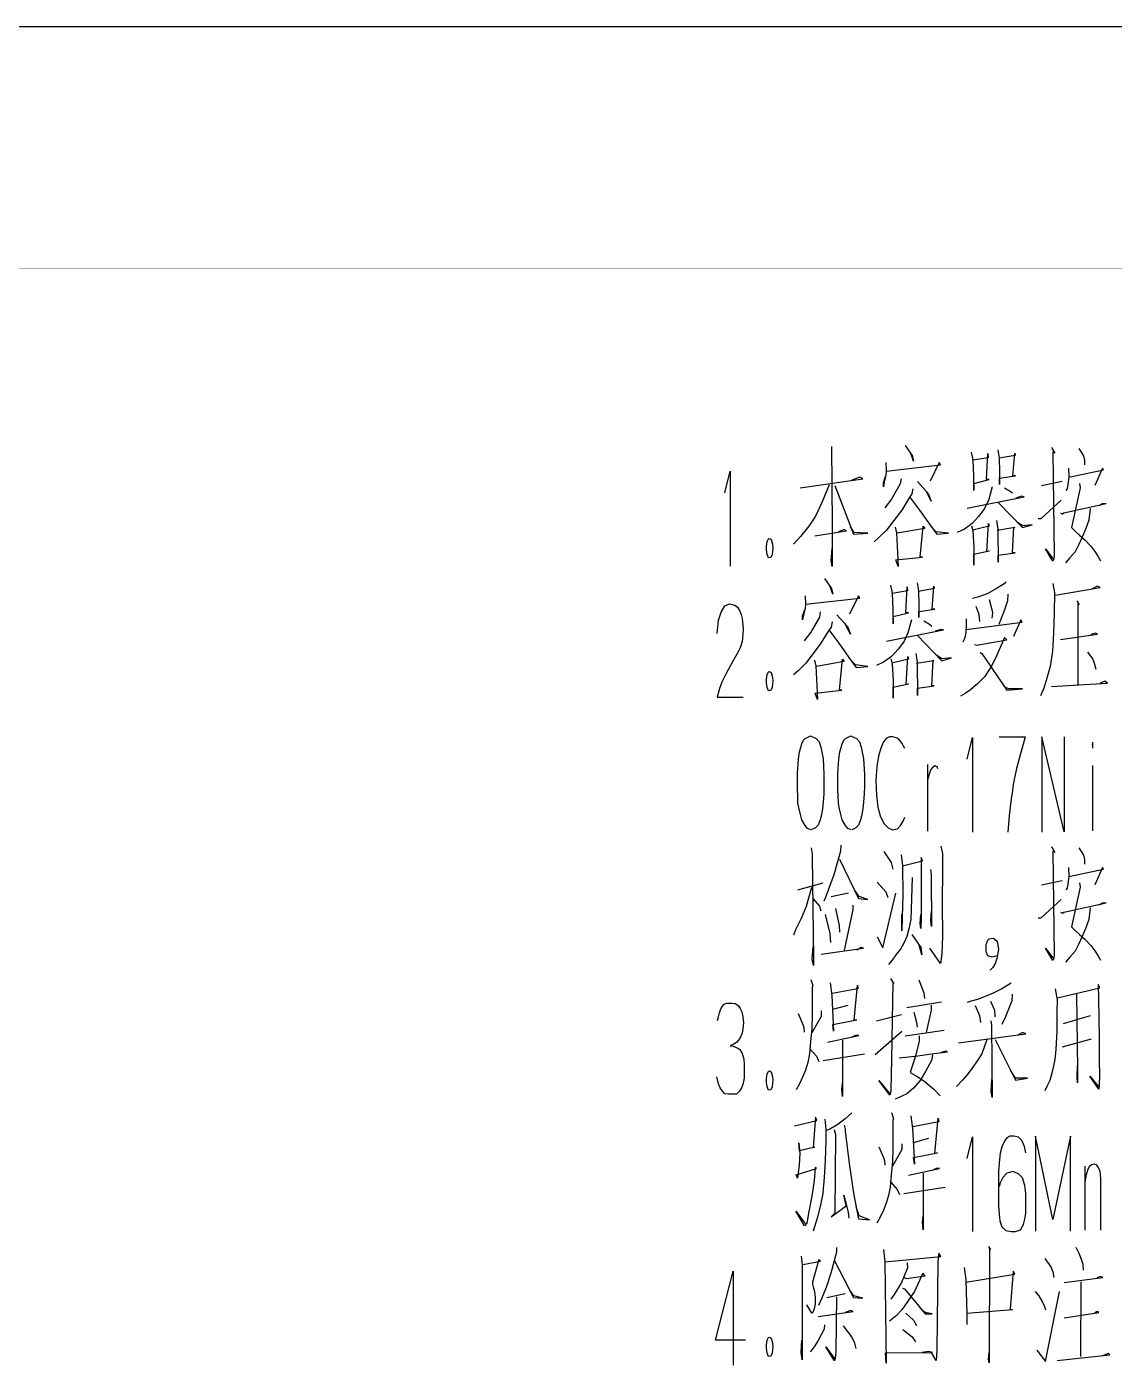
# Model space of a CAD drawing. Extents: x 0 to 2376, y 0 to 3364.
# Drawn here: x 1503.2 to 1682.8, y 3142.8 to 3364 of the extents above; entities that cross this region are included whole.
import ezdxf

# ---------------------------------------------------------------- set-up
doc = ezdxf.new("R2010")
doc.units = 0
doc.header["$MEASUREMENT"] = 0
doc.layers.add('6', color=7, linetype='Continuous')
doc.layers.add('8', color=7, linetype='Continuous')

# ---------------------------------------------------------------- blocks, each defined once
blk = doc.blocks.new('BLKENT83')
at = {"layer": '8', "color": 15, "linetype": 'Continuous'}
blk.add_line((2376, 3364), (0, 3364), dxfattribs=at)
at = {"layer": '8', "color": 7, "linetype": 'Continuous', "const_width": 0.03}
blk.add_lwpolyline([(2336, 3324), (100, 3324)], dxfattribs=at)
blk = doc.blocks.new('BLKENT139')
at = {"layer": '8', "color": 2, "linetype": 'Continuous'}
for p, q in [((1636.13, 3294.64), (1636.24, 3281.7)), ((1648.31, 3294.79), (1649.46, 3293.15)), ((1663.63, 3294.09), (1663.84, 3292.75)), ((1672.47, 3294.48), (1673.05, 3293.54)), ((1677.02, 3294.32), (1677.75, 3293.07)), ((1645.12, 3291.97), (1645.18, 3290.64)), ((1649.67, 3292.21), (1649.2, 3293.62)), ((1649.46, 3293.15), (1649.67, 3292.21)), ((1653.91, 3291.97), (1652.44, 3288.91)), ((1654.17, 3291.58), (1653.91, 3291.97)), ((1659.24, 3293.7), (1659.45, 3292.68)), ((1659.45, 3292.68), (1659.56, 3291.42)), ((1662.01, 3292.75), (1659.5, 3292.36)), ((1661.75, 3289.15), (1661.96, 3293.46)), ((1661.96, 3293.46), (1662.01, 3292.75)), ((1666.46, 3293.15), (1663.84, 3292.68)), ((1663.84, 3292.75), (1663.9, 3290.4)), ((1666.09, 3289.77), (1666.41, 3293.54)), ((1666.41, 3293.54), (1666.46, 3293.15)), ((1673.05, 3293.54), (1672.73, 3293.77)), ((1672.73, 3293.77), (1672.94, 3276.68)), ((1677.75, 3293.07), (1677.96, 3292.36)), ((1677.96, 3292.36), (1677.96, 3291.58)), ((1618.54, 3286.95), (1619.43, 3290.55)), ((1619.43, 3290.55), (1619.43, 3274.87)), ((1640.84, 3289.54), (1639.53, 3289.07)), ((1641.31, 3289.3), (1640.84, 3289.54)), ((1644.71, 3288.6), (1645.07, 3289.7)), ((1645.12, 3289.85), (1644.86, 3288.75)), ((1645.18, 3290.64), (1645.12, 3289.85)), ((1645.18, 3290.56), (1654.17, 3291.58)), ((1659.56, 3291.42), (1659.66, 3287.34)), ((1663.9, 3290.4), (1663.9, 3288.36)), ((1663.9, 3289.38), (1666.56, 3289.77)), ((1666.56, 3289.77), (1666.09, 3289.77)), ((1675.35, 3289.54), (1675.19, 3288.36)), ((1675.29, 3291.03), (1675.35, 3289.54)), ((1675.35, 3289.54), (1681.1, 3290.79)), ((1680.89, 3291.03), (1679.63, 3288.21)), ((1681.1, 3290.79), (1680.89, 3291.03)), ((1630.95, 3287.81), (1641.31, 3289.3)), ((1635.76, 3288.28), (1634.61, 3285.46)), ((1636.71, 3288.21), (1639.79, 3280.13)), ((1644.86, 3288.75), (1644.71, 3287.97)), ((1644.71, 3287.97), (1644.71, 3288.6)), ((1647.48, 3288.44), (1646.07, 3285.93)), ((1647.63, 3289.3), (1647.48, 3288.44)), ((1649.57, 3287.66), (1649.41, 3286.79)), ((1650.35, 3288.83), (1652.13, 3286.87)), ((1652.6, 3285.62), (1651.76, 3287.26)), ((1659.66, 3288.52), (1662.17, 3289.15)), ((1659.66, 3287.34), (1659.66, 3288.52)), ((1662.17, 3289.15), (1661.75, 3289.15)), ((1662.69, 3287.97), (1662.12, 3285.85)), ((1663.9, 3288.36), (1663.9, 3289.38)), ((1664.73, 3287.81), (1665.67, 3287.26)), ((1665.67, 3287.26), (1666.04, 3286.95)), ((1670.85, 3288.21), (1674.25, 3288.91)), ((1675.09, 3287.66), (1674.88, 3287.34)), ((1675.19, 3288.36), (1675.09, 3287.66)), ((1677.23, 3287.81), (1675.77, 3281.22)), ((1677.12, 3288.52), (1677.23, 3287.81)), ((1634.61, 3285.46), (1633.52, 3283.11)), ((1646.07, 3285.93), (1644.97, 3284.52)), ((1648.99, 3286.17), (1647.74, 3284.13)), ((1649.41, 3286.79), (1648.99, 3286.17)), ((1649.05, 3286.32), (1650.67, 3284.13)), ((1652.13, 3286.87), (1652.6, 3285.62)), ((1658.56, 3284.44), (1667.97, 3286.32)), ((1662.12, 3285.85), (1661.44, 3284.36)), ((1663.69, 3285.38), (1667.71, 3281.22)), ((1667.56, 3286.4), (1666.61, 3286.09)), ((1667.97, 3286.32), (1667.56, 3286.4)), ((1670.8, 3282.72), (1674.09, 3285.77)), ((1674.51, 3283.66), (1681.52, 3285.22)), ((1680.94, 3285.15), (1680.37, 3284.83)), ((1681.52, 3285.22), (1680.94, 3285.15)), ((1633.52, 3283.11), (1632.42, 3281.46)), ((1647.74, 3284.13), (1646.43, 3282.4)), ((1650.67, 3284.13), (1652.34, 3281.77)), ((1660.5, 3283.11), (1659.4, 3281.93)), ((1661.44, 3284.36), (1660.5, 3283.11)), ((1673.99, 3283.66), (1674.3, 3283.5)), ((1674.3, 3283.5), (1674.51, 3283.66)), ((1678.9, 3284.36), (1678.64, 3282.48)), ((1632.42, 3281.46), (1631.01, 3279.73)), ((1633.41, 3279.89), (1638.64, 3280.68)), ((1636.24, 3281.7), (1636.24, 3274.79)), ((1638.22, 3280.91), (1637.28, 3280.52)), ((1638.64, 3280.68), (1638.22, 3280.91)), ((1639.9, 3280.44), (1639.27, 3281.38)), ((1645.23, 3280.83), (1643.97, 3279.58)), ((1646.43, 3282.4), (1645.23, 3280.83)), ((1646.64, 3281.3), (1646.9, 3280.36)), ((1651.56, 3281.07), (1647.01, 3280.28)), ((1650.82, 3276.36), (1651.29, 3281.46)), ((1651.29, 3281.46), (1651.56, 3281.07)), ((1652.34, 3281.77), (1653.54, 3280.13)), ((1653.44, 3280.52), (1652.6, 3281.38)), ((1658.09, 3280.99), (1656.89, 3280.44)), ((1659.4, 3281.93), (1658.09, 3280.99)), ((1659.29, 3281.54), (1659.5, 3280.68)), ((1662.17, 3281.46), (1659.45, 3280.83)), ((1659.5, 3280.68), (1659.66, 3277.93)), ((1661.8, 3277.22), (1662.07, 3281.93)), ((1662.07, 3281.93), (1662.17, 3281.46)), ((1663.43, 3282.4), (1663.63, 3280.99)), ((1666.41, 3281.22), (1663.53, 3280.75)), ((1663.63, 3280.99), (1663.69, 3275.5)), ((1666.04, 3277.07), (1666.25, 3281.3)), ((1666.25, 3281.3), (1666.41, 3281.22)), ((1667.71, 3281.54), (1666.67, 3282.24)), ((1667.71, 3281.22), (1669.28, 3281.7)), ((1669.28, 3281.7), (1667.71, 3281.54)), ((1670.27, 3282.72), (1670.8, 3282.72)), ((1675.77, 3281.22), (1676.44, 3280.6)), ((1676.44, 3280.6), (1677.12, 3279.97)), ((1678.17, 3281.07), (1677.54, 3279.66)), ((1678.64, 3282.48), (1678.17, 3281.07)), ((1625.39, 3278.15), (1625.44, 3278.55)), ((1625.44, 3278.55), (1625.52, 3278.95)), ((1625.52, 3278.95), (1625.73, 3279.35)), ((1625.73, 3279.35), (1625.86, 3279.43)), ((1625.91, 3279.43), (1626.2, 3279.27)), ((1626.2, 3279.27), (1626.38, 3278.47)), ((1626.38, 3278.47), (1626.43, 3277.91)), ((1631.01, 3279.73), (1629.86, 3278.48)), ((1639.79, 3280.13), (1642.14, 3280.28)), ((1642.14, 3280.28), (1639.9, 3280.44)), ((1643.97, 3279.58), (1643.19, 3278.87)), ((1646.9, 3280.36), (1647.11, 3275.97)), ((1655.48, 3280.28), (1653.44, 3280.52)), ((1653.54, 3280.13), (1655.48, 3280.28)), ((1677.54, 3279.66), (1676.97, 3278.32)), ((1677.12, 3279.97), (1678.01, 3279.19)), ((1678.01, 3279.19), (1679.01, 3278.17)), ((1625.39, 3277.59), (1625.39, 3278.15)), ((1625.52, 3276.79), (1625.39, 3277.59)), ((1625.75, 3276.23), (1625.52, 3276.79)), ((1626.12, 3276.31), (1625.75, 3276.23)), ((1626.35, 3276.79), (1626.12, 3276.31)), ((1626.43, 3277.91), (1626.35, 3276.79)), ((1636.08, 3275.73), (1636.24, 3277.85)), ((1646.8, 3275.89), (1651.19, 3276.36)), ((1651.19, 3276.36), (1650.82, 3276.36)), ((1659.66, 3277.93), (1659.66, 3277.54)), ((1659.66, 3277.54), (1659.66, 3275.03)), ((1659.66, 3276.83), (1662.17, 3277.38)), ((1659.66, 3275.03), (1659.66, 3276.83)), ((1662.17, 3277.38), (1661.8, 3277.22)), ((1663.69, 3276.68), (1666.46, 3277.07)), ((1663.69, 3275.5), (1663.69, 3276.68)), ((1666.46, 3277.07), (1666.04, 3277.07)), ((1672.73, 3275.66), (1671.48, 3277.7)), ((1671.48, 3277.7), (1672.73, 3276.13)), ((1672.94, 3276.68), (1672.89, 3276.05)), ((1675.5, 3276.21), (1674.82, 3275.42)), ((1676.39, 3277.22), (1675.5, 3276.21)), ((1676.97, 3278.32), (1676.39, 3277.22)), ((1679.01, 3278.17), (1679.63, 3277.3)), ((1679.63, 3277.3), (1680.16, 3276.52)), ((1680.16, 3276.52), (1680.58, 3275.73)), ((1636.24, 3274.79), (1636.08, 3275.73)), ((1647.16, 3274.79), (1646.8, 3275.89)), ((1647.11, 3275.97), (1647.16, 3274.79)), ((1672.89, 3276.05), (1672.73, 3275.66)), ((1634.98, 3272.79), (1636.13, 3271.15)), ((1645.91, 3271.7), (1646.12, 3270.68)), ((1650.3, 3272.09), (1650.51, 3270.75)), ((1664.68, 3271.93), (1663.53, 3271.22)), ((1664.94, 3272.24), (1664.68, 3271.93)), ((1672.73, 3272.01), (1672.99, 3270.52)), ((1631.79, 3269.97), (1631.84, 3268.64)), ((1631.84, 3268.56), (1640.84, 3269.58)), ((1636.34, 3270.21), (1635.87, 3271.62)), ((1636.13, 3271.15), (1636.34, 3270.21)), ((1640.58, 3269.97), (1639.11, 3266.91)), ((1640.84, 3269.58), (1640.58, 3269.97)), ((1646.12, 3270.68), (1646.22, 3269.42)), ((1648.68, 3270.75), (1646.17, 3270.36)), ((1648.42, 3267.15), (1648.63, 3271.46)), ((1648.63, 3271.46), (1648.68, 3270.75)), ((1653.12, 3271.15), (1650.51, 3270.68)), ((1650.51, 3270.75), (1650.56, 3268.4)), ((1652.76, 3267.77), (1653.07, 3271.54)), ((1653.07, 3271.54), (1653.12, 3271.15)), ((1660.34, 3269.73), (1659.45, 3269.5)), ((1661.86, 3270.28), (1660.34, 3269.73)), ((1663.53, 3271.22), (1661.86, 3270.28)), ((1665.26, 3270.21), (1665.2, 3269.11)), ((1672.99, 3270.52), (1672.94, 3267.07)), ((1673.1, 3270.05), (1680.52, 3271.3)), ((1680.05, 3271.54), (1679.16, 3271.07)), ((1680.52, 3271.3), (1680.05, 3271.54)), ((1617.91, 3267.27), (1618.51, 3268.31)), ((1618.51, 3268.31), (1619.27, 3268.63)), ((1619.27, 3268.63), (1620.16, 3268.39)), ((1620.16, 3268.39), (1620.63, 3268.07)), ((1620.63, 3268.07), (1620.97, 3267.51)), ((1620.97, 3267.51), (1621.2, 3266.87)), ((1631.37, 3266.6), (1631.74, 3267.7)), ((1631.79, 3267.85), (1631.53, 3266.75)), ((1631.84, 3268.64), (1631.79, 3267.85)), ((1634.3, 3267.3), (1634.14, 3266.44)), ((1646.22, 3269.42), (1646.33, 3265.34)), ((1650.56, 3268.4), (1650.56, 3266.36)), ((1650.56, 3267.38), (1653.23, 3267.77)), ((1650.56, 3266.36), (1650.56, 3267.38)), ((1653.23, 3267.77), (1652.76, 3267.77)), ((1659.97, 3268.24), (1660.5, 3266.91)), ((1662.17, 3269.34), (1662.64, 3267.7)), ((1662.64, 3267.7), (1662.75, 3267.15)), ((1664.73, 3267.62), (1663.79, 3265.19)), ((1665.2, 3269.11), (1664.73, 3267.62)), ((1676.65, 3269.11), (1677.07, 3268.48)), ((1677.07, 3268.48), (1676.86, 3268.64)), ((1676.86, 3268.64), (1676.86, 3255.3)), ((1617.23, 3263.75), (1617.49, 3265.91)), ((1617.49, 3265.91), (1617.91, 3267.27)), ((1621.2, 3266.87), (1621.36, 3266.23)), ((1621.36, 3266.23), (1621.54, 3264.47)), ((1631.53, 3266.75), (1631.37, 3265.97)), ((1631.37, 3265.97), (1631.37, 3266.6)), ((1634.14, 3266.44), (1632.73, 3263.93)), ((1636.24, 3265.66), (1636.08, 3264.79)), ((1637.02, 3266.83), (1638.8, 3264.87)), ((1639.27, 3263.62), (1638.43, 3265.26)), ((1646.33, 3266.52), (1648.84, 3267.15)), ((1646.33, 3265.34), (1646.33, 3266.52)), ((1648.84, 3267.15), (1648.42, 3267.15)), ((1649.36, 3265.97), (1648.78, 3263.85)), ((1651.4, 3265.81), (1652.34, 3265.26)), ((1652.34, 3265.26), (1652.71, 3264.95)), ((1658.41, 3266.13), (1658.41, 3264.95)), ((1658.41, 3264.4), (1667.66, 3265.58)), ((1660.5, 3266.91), (1660.6, 3265.73)), ((1662.75, 3267.15), (1662.64, 3266.28)), ((1667.4, 3265.97), (1666.2, 3263.22)), ((1667.66, 3265.58), (1667.4, 3265.97)), ((1672.94, 3267.07), (1672.84, 3263.77)), ((1621.49, 3263.51), (1621.39, 3262.39)), ((1621.54, 3264.47), (1621.49, 3263.51)), ((1632.73, 3263.93), (1631.63, 3262.52)), ((1635.66, 3264.17), (1634.41, 3262.13)), ((1636.08, 3264.79), (1635.66, 3264.17)), ((1635.71, 3264.32), (1637.33, 3262.13)), ((1638.8, 3264.87), (1639.27, 3263.62)), ((1645.23, 3262.44), (1654.64, 3264.32)), ((1648.78, 3263.85), (1648.1, 3262.36)), ((1650.35, 3263.38), (1654.38, 3259.22)), ((1654.22, 3264.4), (1653.28, 3264.09)), ((1654.64, 3264.32), (1654.22, 3264.4)), ((1658.2, 3263.22), (1658.04, 3262.75)), ((1658.35, 3264.01), (1658.2, 3263.22)), ((1658.41, 3264.95), (1658.35, 3264.01)), ((1664.73, 3263.07), (1664.21, 3261.89)), ((1665.1, 3262.68), (1664.73, 3263.07)), ((1672.84, 3263.77), (1672.63, 3260.79)), ((1673.99, 3262.75), (1680.1, 3263.62)), ((1679.74, 3263.77), (1679.01, 3263.54)), ((1680.1, 3263.62), (1679.74, 3263.77)), ((1620.78, 3260.79), (1619.79, 3259.03)), ((1621.07, 3261.35), (1620.78, 3260.79)), ((1621.39, 3262.39), (1621.07, 3261.35)), ((1634.41, 3262.13), (1633.1, 3260.4)), ((1637.33, 3262.13), (1639.01, 3259.77)), ((1647.16, 3261.11), (1646.07, 3259.93)), ((1648.1, 3262.36), (1647.16, 3261.11)), ((1658.04, 3262.75), (1657.83, 3262.28)), ((1659.76, 3261.89), (1660.13, 3261.81)), ((1660.13, 3261.81), (1665.1, 3262.68)), ((1664.21, 3261.89), (1663.43, 3260.01)), ((1672.63, 3260.79), (1672.26, 3258.28)), ((1678.43, 3260.64), (1679.32, 3259.46)), ((1619.79, 3259.03), (1618.75, 3257.11)), ((1631.9, 3258.83), (1630.64, 3257.58)), ((1633.1, 3260.4), (1631.9, 3258.83)), ((1633.31, 3259.3), (1633.57, 3258.36)), ((1638.22, 3259.07), (1633.67, 3258.28)), ((1637.49, 3254.36), (1637.96, 3259.46)), ((1637.96, 3259.46), (1638.22, 3259.07)), ((1639.01, 3259.77), (1640.21, 3258.13)), ((1640.1, 3258.52), (1639.27, 3259.38)), ((1642.14, 3258.28), (1640.1, 3258.52)), ((1644.76, 3258.99), (1643.56, 3258.44)), ((1646.07, 3259.93), (1644.76, 3258.99)), ((1645.96, 3259.54), (1646.17, 3258.68)), ((1648.84, 3259.46), (1646.12, 3258.83)), ((1646.17, 3258.68), (1646.33, 3255.93)), ((1648.47, 3255.22), (1648.73, 3259.93)), ((1648.73, 3259.93), (1648.84, 3259.46)), ((1650.09, 3260.4), (1650.3, 3258.99)), ((1653.07, 3259.22), (1650.2, 3258.75)), ((1650.3, 3258.99), (1650.35, 3253.5)), ((1652.71, 3255.07), (1652.92, 3259.3)), ((1652.92, 3259.3), (1653.07, 3259.22)), ((1654.38, 3259.54), (1653.33, 3260.24)), ((1654.38, 3259.22), (1655.95, 3259.7)), ((1655.95, 3259.7), (1654.38, 3259.54)), ((1660.71, 3260.56), (1660.97, 3260.4)), ((1660.97, 3260.4), (1665.1, 3254.36)), ((1662.64, 3258.44), (1661.49, 3256.64)), ((1663.43, 3260.01), (1662.64, 3258.44)), ((1679.32, 3259.46), (1679.58, 3258.68)), ((1679.58, 3258.68), (1679.79, 3257.81)), ((1618.75, 3257.11), (1618.04, 3255.67)), ((1625.39, 3256.15), (1625.44, 3256.55)), ((1625.44, 3256.55), (1625.52, 3256.95)), ((1625.52, 3256.95), (1625.73, 3257.35)), ((1625.73, 3257.35), (1625.86, 3257.43)), ((1625.91, 3257.43), (1626.2, 3257.27)), ((1626.2, 3257.27), (1626.38, 3256.47)), ((1626.38, 3256.47), (1626.43, 3255.91)), ((1630.64, 3257.58), (1629.86, 3256.87)), ((1633.57, 3258.36), (1633.78, 3253.97)), ((1640.21, 3258.13), (1642.14, 3258.28)), ((1661.49, 3256.64), (1660.34, 3255.46)), ((1671.74, 3256.32), (1671.22, 3254.68)), ((1672.26, 3258.28), (1671.74, 3256.32)), ((1617.65, 3254.63), (1617.23, 3253.19)), ((1618.04, 3255.67), (1617.65, 3254.63)), ((1625.39, 3255.59), (1625.39, 3256.15)), ((1625.52, 3254.79), (1625.39, 3255.59)), ((1625.75, 3254.23), (1625.52, 3254.79)), ((1626.12, 3254.31), (1625.75, 3254.23)), ((1626.35, 3254.79), (1626.12, 3254.31)), ((1626.43, 3255.91), (1626.35, 3254.79)), ((1633.46, 3253.89), (1637.86, 3254.36)), ((1637.86, 3254.36), (1637.49, 3254.36)), ((1646.33, 3255.93), (1646.33, 3255.54)), ((1646.33, 3255.54), (1646.33, 3253.03)), ((1646.33, 3254.83), (1648.84, 3255.38)), ((1646.33, 3253.03), (1646.33, 3254.83)), ((1648.84, 3255.38), (1648.47, 3255.22)), ((1650.35, 3254.68), (1653.12, 3255.07)), ((1650.35, 3253.5), (1650.35, 3254.68)), ((1653.12, 3255.07), (1652.71, 3255.07)), ((1659.09, 3254.44), (1658.2, 3253.81)), ((1660.34, 3255.46), (1659.09, 3254.44)), ((1665.36, 3254.6), (1664.68, 3254.99)), ((1665.1, 3254.36), (1667.71, 3254.6)), ((1667.71, 3254.6), (1665.36, 3254.6)), ((1671.22, 3254.68), (1670.69, 3253.42)), ((1672.47, 3254.99), (1677.02, 3255.22)), ((1677.02, 3255.22), (1681.73, 3255.54)), ((1681.31, 3255.85), (1680.52, 3255.54)), ((1681.73, 3255.54), (1681.31, 3255.85)), ((1617.23, 3253.19), (1621.54, 3253.19)), ((1633.83, 3252.79), (1633.46, 3253.89)), ((1633.78, 3253.97), (1633.83, 3252.79)), ((1658.2, 3253.81), (1657.46, 3253.34)), ((1631.06, 3244.87), (1631.24, 3245.51)), ((1631.24, 3245.51), (1631.53, 3246.07)), ((1631.53, 3246.07), (1631.79, 3246.39)), ((1631.79, 3246.39), (1632.68, 3246.79)), ((1632.68, 3246.79), (1633.62, 3246.39)), ((1633.62, 3246.39), (1634.09, 3245.83)), ((1634.09, 3245.83), (1634.38, 3244.95)), ((1637.73, 3244.87), (1637.91, 3245.51)), ((1637.91, 3245.51), (1638.2, 3246.07)), ((1638.2, 3246.07), (1638.46, 3246.39)), ((1638.46, 3246.39), (1639.35, 3246.79)), ((1639.35, 3246.79), (1640.29, 3246.39)), ((1640.29, 3246.39), (1640.76, 3245.83)), ((1640.76, 3245.83), (1641.05, 3244.95)), ((1644.76, 3245.83), (1644.29, 3244.79)), ((1645.15, 3246.39), (1644.76, 3245.83)), ((1645.75, 3246.63), (1645.15, 3246.39)), ((1646.2, 3246.63), (1645.75, 3246.63)), ((1646.69, 3246.55), (1646.2, 3246.63)), ((1647.14, 3246.39), (1646.69, 3246.55)), ((1647.48, 3245.99), (1647.14, 3246.39)), ((1647.76, 3245.59), (1647.48, 3245.99)), ((1648.24, 3244.71), (1647.76, 3245.59)), ((1658.54, 3242.95), (1659.42, 3246.55)), ((1659.42, 3246.55), (1659.42, 3230.87)), ((1663.84, 3246.63), (1668.16, 3246.63)), ((1667.79, 3245.43), (1667.35, 3243.83)), ((1668.16, 3246.63), (1667.79, 3245.43)), ((1674.59, 3230.95), (1670.88, 3246.63)), ((1670.88, 3246.63), (1670.88, 3230.87)), ((1674.59, 3246.63), (1674.59, 3230.95)), ((1679.32, 3245.27), (1679.16, 3245.27)), ((1679.27, 3245.75), (1679.27, 3244.79)), ((1630.54, 3240.63), (1630.69, 3242.95)), ((1630.69, 3242.95), (1630.88, 3244.15)), ((1630.88, 3244.15), (1631.06, 3244.87)), ((1634.38, 3244.95), (1634.75, 3243.03)), ((1634.75, 3243.03), (1634.9, 3240.47)), ((1637.2, 3240.63), (1637.36, 3242.95)), ((1637.36, 3242.95), (1637.54, 3244.15)), ((1637.54, 3244.15), (1637.73, 3244.87)), ((1641.05, 3244.95), (1641.41, 3243.03)), ((1641.41, 3243.03), (1641.57, 3240.47)), ((1643.92, 3243.43), (1643.61, 3241.75)), ((1644.29, 3244.79), (1643.92, 3243.43)), ((1667.35, 3243.83), (1666.72, 3241.43)), ((1643.61, 3241.75), (1643.48, 3239.43)), ((1652, 3242.07), (1652, 3231.03)), ((1652.39, 3240.79), (1652.18, 3240.15)), ((1652.58, 3241.27), (1652.39, 3240.79)), ((1652.81, 3241.59), (1652.58, 3241.27)), ((1653.28, 3241.83), (1652.81, 3241.59)), ((1653.59, 3241.67), (1653.28, 3241.83)), ((1653.73, 3241.35), (1653.59, 3241.67)), ((1666.72, 3241.43), (1666.33, 3239.59)), ((1679.27, 3241.91), (1679.27, 3231.11)), ((1630.54, 3237.83), (1630.54, 3240.63)), ((1634.9, 3240.47), (1634.9, 3238.39)), ((1637.2, 3237.83), (1637.2, 3240.63)), ((1641.57, 3240.47), (1641.57, 3238.39)), ((1643.48, 3239.43), (1643.56, 3237.03)), ((1652.18, 3240.15), (1652, 3239.43)), ((1666.17, 3238.79), (1666.04, 3237.75)), ((1666.33, 3239.59), (1666.17, 3238.79)), ((1630.56, 3237.03), (1630.54, 3237.83)), ((1630.61, 3235.67), (1630.56, 3237.03)), ((1634.88, 3237.27), (1634.77, 3235.83)), ((1634.9, 3238.39), (1634.88, 3237.27)), ((1637.23, 3237.03), (1637.2, 3237.83)), ((1637.28, 3235.67), (1637.23, 3237.03)), ((1641.54, 3237.27), (1641.44, 3235.83)), ((1641.57, 3238.39), (1641.54, 3237.27)), ((1643.56, 3237.03), (1643.79, 3235.03)), ((1665.8, 3236.39), (1665.65, 3235.03)), ((1666.04, 3237.75), (1665.8, 3236.39)), ((1630.75, 3234.95), (1630.61, 3235.67)), ((1631.06, 3233.59), (1630.75, 3234.95)), ((1634.64, 3234.79), (1634.48, 3233.75)), ((1634.77, 3235.83), (1634.64, 3234.79)), ((1637.41, 3234.95), (1637.28, 3235.67)), ((1637.73, 3233.59), (1637.41, 3234.95)), ((1641.31, 3234.79), (1641.15, 3233.75)), ((1641.44, 3235.83), (1641.31, 3234.79)), ((1643.79, 3235.03), (1644.18, 3233.59)), ((1665.65, 3235.03), (1665.49, 3233.67)), ((1631.27, 3232.95), (1631.06, 3233.59)), ((1631.79, 3231.99), (1631.27, 3232.95)), ((1632.18, 3231.51), (1631.79, 3231.99)), ((1633.96, 3232.07), (1633.52, 3231.59)), ((1634.27, 3232.95), (1633.96, 3232.07)), ((1634.48, 3233.75), (1634.27, 3232.95)), ((1637.93, 3232.95), (1637.73, 3233.59)), ((1638.46, 3231.99), (1637.93, 3232.95)), ((1638.85, 3231.51), (1638.46, 3231.99)), ((1640.63, 3232.07), (1640.18, 3231.59)), ((1640.94, 3232.95), (1640.63, 3232.07)), ((1641.15, 3233.75), (1640.94, 3232.95)), ((1644.18, 3233.59), (1644.81, 3232.31)), ((1644.81, 3232.31), (1645.52, 3231.59)), ((1647.06, 3231.43), (1647.53, 3231.99)), ((1647.53, 3231.99), (1648, 3232.71)), ((1648, 3232.71), (1648.24, 3233.35)), ((1665.49, 3233.67), (1665.28, 3230.87)), ((1632.71, 3231.27), (1632.18, 3231.51)), ((1633.52, 3231.59), (1632.81, 3231.27)), ((1639.37, 3231.27), (1638.85, 3231.51)), ((1640.18, 3231.59), (1639.48, 3231.27)), ((1645.52, 3231.59), (1646.2, 3231.27)), ((1646.2, 3231.27), (1647.06, 3231.43)), ((1632.78, 3228.32), (1632.94, 3227.3)), ((1637.65, 3227.77), (1636.55, 3223.85)), ((1637.7, 3228.72), (1637.65, 3227.77)), ((1644.81, 3227.7), (1646.01, 3225.89)), ((1654.22, 3228.56), (1654.48, 3227.38)), ((1672.47, 3228.48), (1673.05, 3227.54)), ((1673.05, 3227.54), (1672.73, 3227.77)), ((1672.73, 3227.77), (1672.94, 3210.68)), ((1677.02, 3228.32), (1677.75, 3227.07)), ((1632.94, 3227.3), (1632.94, 3226.75)), ((1632.94, 3226.75), (1633.15, 3210.05)), ((1637.44, 3226.44), (1640.63, 3219.93)), ((1646.01, 3225.89), (1646.27, 3224.79)), ((1647.63, 3227.15), (1647.9, 3225.34)), ((1647.9, 3225.34), (1651.19, 3226.13)), ((1647.9, 3225.34), (1647.95, 3220.48)), ((1651.19, 3226.13), (1650.98, 3226.68)), ((1650.98, 3226.68), (1650.98, 3221.5)), ((1654.48, 3227.38), (1654.48, 3224.87)), ((1677.75, 3227.07), (1677.96, 3226.36)), ((1677.96, 3226.36), (1677.96, 3225.58)), ((1636.55, 3223.85), (1635.82, 3221.89)), ((1649.46, 3223.38), (1649.26, 3216.48)), ((1652.5, 3224.72), (1652.6, 3223.85)), ((1652.6, 3223.85), (1652.65, 3215.3)), ((1654.48, 3224.87), (1654.43, 3219.07)), ((1675.35, 3223.54), (1675.19, 3222.36)), ((1675.29, 3225.03), (1675.35, 3223.54)), ((1675.35, 3223.54), (1681.1, 3224.79)), ((1680.89, 3225.03), (1679.63, 3222.21)), ((1681.1, 3224.79), (1680.89, 3225.03)), ((1630.59, 3221.34), (1634.77, 3222.52)), ((1632.84, 3221.73), (1631.95, 3218.6)), ((1635.82, 3221.89), (1635.14, 3220.09)), ((1636.08, 3220.24), (1638.95, 3220.87)), ((1640.73, 3220.24), (1640.05, 3221.19)), ((1643.71, 3222.6), (1645.12, 3221.03)), ((1645.12, 3221.03), (1645.44, 3220.09)), ((1650.98, 3221.5), (1650.98, 3217.11)), ((1670.85, 3222.21), (1674.25, 3222.91)), ((1675.09, 3221.66), (1674.88, 3221.34)), ((1675.19, 3222.36), (1675.09, 3221.66)), ((1677.23, 3221.81), (1675.77, 3215.22)), ((1677.12, 3222.52), (1677.23, 3221.81)), ((1633.1, 3219.85), (1634.14, 3218.68)), ((1634.14, 3218.68), (1634.41, 3217.89)), ((1635.14, 3220.09), (1634.88, 3219.46)), ((1639.69, 3218.83), (1639.69, 3218.05)), ((1640.63, 3219.93), (1642.14, 3219.77)), ((1642.14, 3219.77), (1640.73, 3220.24)), ((1644.65, 3211.77), (1646.8, 3220.79)), ((1647.95, 3220.48), (1647.84, 3216.87)), ((1654.43, 3219.07), (1654.48, 3213.66)), ((1670.8, 3216.72), (1674.09, 3219.77)), ((1674.51, 3217.66), (1681.52, 3219.22)), ((1680.94, 3219.15), (1680.37, 3218.83)), ((1681.52, 3219.22), (1680.94, 3219.15)), ((1631.16, 3216.64), (1630.22, 3214.75)), ((1631.95, 3218.6), (1631.16, 3216.64)), ((1635.09, 3217.26), (1635.87, 3214.13)), ((1636.81, 3218.28), (1637.39, 3215.46)), ((1639.69, 3218.05), (1638.22, 3211.38)), ((1647.74, 3215.85), (1647.79, 3217.26)), ((1647.84, 3216.87), (1647.79, 3214.6)), ((1649.26, 3216.48), (1648.94, 3214.91)), ((1650.77, 3215.77), (1650.88, 3217.26)), ((1650.98, 3216.79), (1650.93, 3214.99)), ((1650.98, 3217.11), (1650.98, 3216.79)), ((1652.55, 3216.32), (1652.65, 3217.81)), ((1670.27, 3216.72), (1670.8, 3216.72)), ((1673.99, 3217.66), (1674.3, 3217.5)), ((1674.3, 3217.5), (1674.51, 3217.66)), ((1678.64, 3216.48), (1678.17, 3215.07)), ((1678.9, 3218.36), (1678.64, 3216.48)), ((1630.22, 3214.75), (1629.86, 3213.89)), ((1637.39, 3215.46), (1637.49, 3214.36)), ((1647.79, 3214.6), (1647.74, 3215.85)), ((1648.94, 3214.91), (1648.58, 3213.66)), ((1650.93, 3214.99), (1650.77, 3215.77)), ((1652.65, 3215.3), (1652.55, 3216.32)), ((1675.77, 3215.22), (1676.44, 3214.6)), ((1676.44, 3214.6), (1677.12, 3213.97)), ((1678.17, 3215.07), (1677.54, 3213.66)), ((1632.94, 3209.89), (1633.1, 3212.01)), ((1635.87, 3214.13), (1635.97, 3212.64)), ((1643.71, 3213.58), (1644.65, 3211.77)), ((1648.1, 3212.56), (1647.53, 3211.54)), ((1648.58, 3213.66), (1648.1, 3212.56)), ((1649.41, 3213.97), (1650.88, 3211.85)), ((1651.09, 3210.6), (1650.61, 3212.24)), ((1654.48, 3213.66), (1654.38, 3210.83)), ((1661.7, 3212.31), (1661.96, 3213.03)), ((1661.7, 3211.11), (1661.7, 3212.31)), ((1661.96, 3213.03), (1662.17, 3213.27)), ((1662.17, 3213.27), (1662.9, 3213.35)), ((1662.9, 3213.35), (1663.53, 3212.87)), ((1663.53, 3212.87), (1663.74, 3211.51)), ((1676.97, 3212.32), (1676.39, 3211.22)), ((1677.54, 3213.66), (1676.97, 3212.32)), ((1677.12, 3213.97), (1678.01, 3213.19)), ((1678.01, 3213.19), (1679.01, 3212.17)), ((1679.01, 3212.17), (1679.63, 3211.3)), ((1633.15, 3208.87), (1632.94, 3209.89)), ((1633.15, 3210.05), (1633.15, 3208.87)), ((1634.46, 3210.75), (1641.41, 3211.7)), ((1641.05, 3211.85), (1640.31, 3211.38)), ((1641.41, 3211.7), (1641.05, 3211.85)), ((1646.8, 3210.6), (1646.17, 3209.73)), ((1647.53, 3211.54), (1646.8, 3210.6)), ((1650.88, 3211.85), (1651.09, 3210.6)), ((1654.17, 3209.19), (1652.39, 3211.7)), ((1654.38, 3210.83), (1654.17, 3209.19)), ((1661.96, 3210.47), (1661.7, 3211.11)), ((1662.69, 3210.23), (1661.96, 3210.47)), ((1663.48, 3210.47), (1662.69, 3210.23)), ((1663.48, 3209.99), (1663.16, 3209.19)), ((1663.74, 3211.51), (1663.48, 3209.99)), ((1672.73, 3209.66), (1671.48, 3211.7)), ((1671.48, 3211.7), (1672.73, 3210.13)), ((1672.89, 3210.05), (1672.73, 3209.66)), ((1672.94, 3210.68), (1672.89, 3210.05)), ((1675.5, 3210.21), (1674.82, 3209.42)), ((1676.39, 3211.22), (1675.5, 3210.21)), ((1679.63, 3211.3), (1680.16, 3210.52)), ((1680.16, 3210.52), (1680.58, 3209.73)), ((1646.17, 3209.73), (1645.54, 3209.03)), ((1662.8, 3208.55), (1662.33, 3208.07)), ((1663.16, 3209.19), (1662.8, 3208.55)), ((1632.73, 3206.56), (1633.05, 3205.54)), ((1633.05, 3205.54), (1632.94, 3205.22)), ((1635.92, 3206.01), (1636.18, 3203.89)), ((1639.9, 3199.81), (1640.42, 3205.62)), ((1640.42, 3205.62), (1640.52, 3204.99)), ((1645.91, 3206.72), (1646.43, 3205.85)), ((1646.27, 3206.17), (1646.07, 3193.38)), ((1646.43, 3205.85), (1646.27, 3206.17)), ((1650.56, 3206.48), (1651.4, 3204.36)), ((1665.83, 3205.93), (1664.31, 3204.99)), ((1680.47, 3205.15), (1680.21, 3205.7)), ((1680.21, 3205.7), (1680.26, 3203.34)), ((1632.94, 3205.22), (1632.94, 3200.6)), ((1636.18, 3203.89), (1636.5, 3198.01)), ((1640.52, 3204.99), (1636.24, 3204.21)), ((1651.4, 3204.36), (1651.5, 3203.42)), ((1660.24, 3203.26), (1659.24, 3202.95)), ((1661.54, 3203.73), (1660.24, 3203.26)), ((1662.85, 3204.28), (1661.54, 3203.73)), ((1664.31, 3204.99), (1662.85, 3204.28)), ((1665.99, 3204.13), (1665.93, 3203.03)), ((1673.1, 3204.99), (1673.41, 3203.19)), ((1673.41, 3203.19), (1673.36, 3201.22)), ((1673.46, 3203.5), (1680.47, 3205.15)), ((1676.6, 3204.13), (1676.76, 3191.66)), ((1680.26, 3203.34), (1680.37, 3196.91)), ((1617.46, 3200.39), (1617.62, 3201.03)), ((1617.62, 3201.03), (1617.88, 3201.67)), ((1617.88, 3201.67), (1618.12, 3202.15)), ((1618.12, 3202.15), (1618.43, 3202.47)), ((1618.43, 3202.47), (1618.8, 3202.63)), ((1618.8, 3202.63), (1619.69, 3202.63)), ((1619.69, 3202.63), (1620.24, 3202.55)), ((1620.24, 3202.55), (1620.71, 3202.23)), ((1620.71, 3202.23), (1621.07, 3201.75)), ((1621.07, 3201.75), (1621.33, 3201.19)), ((1621.33, 3201.19), (1621.52, 3200.39)), ((1630.64, 3200.91), (1631.43, 3199.11)), ((1634.46, 3201.38), (1634.46, 3200.44)), ((1636.34, 3201.62), (1638.9, 3202.32)), ((1648.58, 3201.93), (1654.33, 3202.87)), ((1649.73, 3201.15), (1650.2, 3199.5)), ((1652.6, 3201.46), (1651.76, 3197.77)), ((1652.6, 3202.32), (1652.6, 3201.46)), ((1659.24, 3202.95), (1658.56, 3202.72)), ((1659.87, 3202.24), (1660.6, 3200.6)), ((1662.43, 3202.95), (1663.06, 3201.46)), ((1663.06, 3201.46), (1663.11, 3200.36)), ((1665.41, 3201.62), (1664.84, 3200.28)), ((1665.93, 3203.03), (1665.41, 3201.62)), ((1673.36, 3201.22), (1673.36, 3198.01)), ((1617.31, 3199.75), (1617.46, 3200.39)), ((1621.52, 3200.39), (1621.59, 3199.43)), ((1621.59, 3199.43), (1621.52, 3198.39)), ((1631.43, 3199.11), (1631.58, 3198.64)), ((1632.94, 3200.6), (1632.89, 3198.4)), ((1634.46, 3200.44), (1632.89, 3197.7)), ((1636.34, 3199.11), (1640.31, 3199.89)), ((1636.5, 3198.01), (1636.34, 3199.11)), ((1640.31, 3199.89), (1639.9, 3199.81)), ((1643.56, 3199.73), (1647.69, 3200.75)), ((1650.2, 3199.5), (1650.3, 3198.64)), ((1660.6, 3200.6), (1660.76, 3199.42)), ((1662.48, 3199.73), (1662.59, 3198.95)), ((1662.59, 3198.95), (1662.69, 3187.03)), ((1664.84, 3200.28), (1664.31, 3199.11)), ((1678.85, 3200.52), (1674.41, 3199.19)), ((1620.99, 3196.79), (1620.47, 3196.15)), ((1621.41, 3197.67), (1620.99, 3196.79)), ((1621.52, 3198.39), (1621.41, 3197.67)), ((1631.58, 3198.64), (1631.63, 3197.85)), ((1632.73, 3196.83), (1632.63, 3195.66)), ((1632.89, 3198.4), (1632.73, 3196.83)), ((1635.5, 3196.21), (1640.68, 3197.3)), ((1637.96, 3196.52), (1637.96, 3187.19)), ((1640.1, 3197.3), (1639.43, 3196.99)), ((1640.68, 3197.3), (1640.1, 3197.3)), ((1643.35, 3194.17), (1647.79, 3198.01)), ((1648.31, 3197.22), (1654.75, 3198.17)), ((1650.61, 3197.22), (1650.61, 3196.36)), ((1657.1, 3196.05), (1668.24, 3197.54)), ((1661.8, 3196.6), (1660.97, 3194.24)), ((1663.16, 3196.6), (1666.56, 3189.93)), ((1667.76, 3197.77), (1666.98, 3197.38)), ((1668.24, 3197.54), (1667.76, 3197.77)), ((1673.36, 3198.01), (1673.2, 3194.95)), ((1674.3, 3195.42), (1679.11, 3196.75)), ((1680.37, 3196.91), (1680.37, 3193.54)), ((1620, 3195.83), (1619.43, 3195.59)), ((1619.43, 3195.59), (1619.9, 3195.51)), ((1619.9, 3195.51), (1620.65, 3195.19)), ((1620.47, 3196.15), (1620, 3195.83)), ((1620.65, 3195.19), (1621.02, 3194.95)), ((1621.02, 3194.95), (1621.36, 3194.31)), ((1621.36, 3194.31), (1621.65, 3193.35)), ((1632.63, 3195.66), (1632.52, 3194.24)), ((1632.63, 3195.03), (1633.67, 3193.85)), ((1650.61, 3196.36), (1650.09, 3194.09)), ((1652.65, 3194.24), (1655.32, 3194.56)), ((1655.06, 3194.72), (1654.27, 3194.48)), ((1655.32, 3194.56), (1655.06, 3194.72)), ((1673.2, 3194.95), (1673.05, 3193.3)), ((1621.65, 3193.35), (1621.73, 3192.47)), ((1621.73, 3192.47), (1621.73, 3190.95)), ((1632.21, 3192.83), (1631.84, 3191.58)), ((1632.52, 3194.24), (1632.21, 3192.83)), ((1633.67, 3193.85), (1634.04, 3192.99)), ((1634.77, 3193.15), (1641.57, 3194.24)), ((1646.07, 3193.38), (1645.96, 3188.21)), ((1647.32, 3193.62), (1650.41, 3193.93)), ((1650.09, 3194.09), (1649.15, 3191.19)), ((1650.41, 3193.93), (1652.65, 3194.24)), ((1652.65, 3193.15), (1651.66, 3191.34)), ((1652.81, 3194.09), (1652.65, 3193.15)), ((1660.29, 3193.15), (1659.35, 3191.81)), ((1660.97, 3194.24), (1660.29, 3193.15)), ((1673.05, 3193.3), (1672.68, 3191.5)), ((1676.71, 3190.48), (1676.76, 3192.28)), ((1680.37, 3193.54), (1680.37, 3193.15)), ((1680.37, 3193.15), (1680.42, 3190.72)), ((1617.46, 3189.27), (1617.2, 3190.47)), ((1621.7, 3190.23), (1621.52, 3189.19)), ((1621.73, 3190.95), (1621.7, 3190.23)), ((1625.39, 3190.15), (1625.44, 3190.55)), ((1625.39, 3189.59), (1625.39, 3190.15)), ((1625.44, 3190.55), (1625.52, 3190.95)), ((1625.52, 3190.95), (1625.73, 3191.35)), ((1625.73, 3191.35), (1625.86, 3191.43)), ((1625.91, 3191.43), (1626.2, 3191.27)), ((1626.2, 3191.27), (1626.38, 3190.47)), ((1626.43, 3189.91), (1626.35, 3188.79)), ((1626.38, 3190.47), (1626.43, 3189.91)), ((1631.37, 3190.4), (1630.9, 3189.38)), ((1631.84, 3191.58), (1631.37, 3190.4)), ((1645.8, 3187.42), (1643.97, 3189.85)), ((1643.97, 3189.85), (1645.8, 3187.66)), ((1649.15, 3191.19), (1650.41, 3190.48)), ((1650.77, 3189.85), (1649.67, 3188.6)), ((1650.41, 3190.48), (1651.61, 3189.62)), ((1651.66, 3191.34), (1650.77, 3189.85)), ((1657.78, 3189.93), (1656.78, 3188.83)), ((1658.56, 3190.79), (1657.78, 3189.93)), ((1659.35, 3191.81), (1658.56, 3190.79)), ((1662.54, 3188.05), (1662.64, 3190.01)), ((1666.56, 3190.24), (1665.78, 3191.42)), ((1666.56, 3189.93), (1668.55, 3190.24)), ((1668.55, 3190.24), (1666.56, 3190.24)), ((1672.21, 3189.85), (1671.74, 3188.83)), ((1672.68, 3191.5), (1672.21, 3189.85)), ((1676.76, 3189.46), (1676.71, 3190.48)), ((1676.76, 3191.66), (1676.76, 3189.46)), ((1680.31, 3188.44), (1678.8, 3190.56)), ((1678.8, 3190.56), (1680.26, 3188.83)), ((1680.42, 3190.72), (1680.37, 3189.15)), ((1617.73, 3188.63), (1617.46, 3189.27)), ((1618.12, 3188.07), (1617.73, 3188.63)), ((1618.51, 3187.67), (1618.12, 3188.07)), ((1619.11, 3187.59), (1618.51, 3187.67)), ((1620.92, 3188.07), (1620.47, 3187.59)), ((1621.28, 3188.63), (1620.92, 3188.07)), ((1621.52, 3189.19), (1621.28, 3188.63)), ((1625.52, 3188.79), (1625.39, 3189.59)), ((1625.75, 3188.23), (1625.52, 3188.79)), ((1626.12, 3188.31), (1625.75, 3188.23)), ((1626.35, 3188.79), (1626.12, 3188.31)), ((1630.9, 3189.38), (1630.33, 3188.28)), ((1637.86, 3188.36), (1637.96, 3189.46)), ((1637.96, 3187.19), (1637.86, 3188.36)), ((1645.91, 3187.81), (1645.8, 3187.42)), ((1645.96, 3188.21), (1645.91, 3187.81)), ((1648.58, 3187.66), (1647.63, 3187.19)), ((1649.67, 3188.6), (1648.58, 3187.66)), ((1651.61, 3189.62), (1653.07, 3188.44)), ((1653.07, 3188.44), (1654.07, 3187.34)), ((1662.69, 3187.03), (1662.54, 3188.05)), ((1671.74, 3188.83), (1671.37, 3188.13)), ((1680.37, 3189.15), (1680.31, 3188.44)), ((1620.47, 3187.59), (1619.11, 3187.59)), ((1647.63, 3187.19), (1646.69, 3186.79)), ((1630.01, 3182.36), (1633.73, 3183.22)), ((1633.52, 3183.77), (1633.1, 3178.75)), ((1633.73, 3183.22), (1633.52, 3183.77)), ((1635.03, 3183.46), (1635.19, 3181.81)), ((1638.43, 3183.54), (1637.18, 3182.6)), ((1639.48, 3184.48), (1638.43, 3183.54)), ((1646.07, 3184.56), (1646.38, 3183.54)), ((1646.38, 3183.54), (1646.27, 3183.22)), ((1646.27, 3183.22), (1646.27, 3178.6)), ((1649.26, 3184.01), (1649.52, 3181.89)), ((1653.23, 3177.81), (1653.75, 3183.62)), ((1653.75, 3183.62), (1653.86, 3182.99)), ((1635.19, 3181.81), (1635.19, 3179.93)), ((1635.87, 3181.81), (1635.35, 3181.58)), ((1637.18, 3182.6), (1635.87, 3181.81)), ((1636.6, 3181.73), (1636.81, 3180.95)), ((1638.22, 3182.44), (1638.38, 3181.81)), ((1638.38, 3181.81), (1638.38, 3181.42)), ((1638.38, 3181.42), (1639.11, 3175.77)), ((1649.52, 3181.89), (1649.83, 3176.01)), ((1653.86, 3182.99), (1649.57, 3182.21)), ((1630.85, 3178.21), (1630.75, 3179.54)), ((1630.75, 3179.54), (1630.9, 3177.81)), ((1633.41, 3178.83), (1630.85, 3178.21)), ((1633.1, 3178.75), (1633.41, 3178.83)), ((1635.19, 3179.93), (1635.09, 3176.64)), ((1636.81, 3180.95), (1636.71, 3167.93)), ((1643.97, 3178.91), (1644.76, 3177.11)), ((1647.79, 3179.38), (1647.79, 3178.44)), ((1649.67, 3179.62), (1652.24, 3180.32)), ((1658.54, 3176.95), (1659.43, 3180.55)), ((1659.43, 3180.55), (1659.43, 3164.87)), ((1664.29, 3178.87), (1664, 3177.83)), ((1664.71, 3179.83), (1664.29, 3178.87)), ((1665.12, 3180.39), (1664.71, 3179.83)), ((1665.62, 3180.63), (1665.12, 3180.39)), ((1666.27, 3180.63), (1665.62, 3180.63)), ((1667.06, 3180.47), (1666.27, 3180.63)), ((1667.58, 3179.91), (1667.06, 3180.47)), ((1668.05, 3178.95), (1667.58, 3179.91)), ((1668.24, 3177.91), (1668.05, 3178.95)), ((1672.73, 3166.87), (1669.86, 3180.63)), ((1669.86, 3180.63), (1669.86, 3164.95)), ((1675.61, 3180.63), (1672.73, 3166.87)), ((1675.61, 3164.95), (1675.61, 3180.63)), ((1630.9, 3177.81), (1630.8, 3175.85)), ((1635.09, 3176.64), (1634.93, 3173.81)), ((1644.76, 3177.11), (1644.92, 3176.64)), ((1644.92, 3176.64), (1644.97, 3175.85)), ((1646.27, 3178.6), (1646.22, 3176.4)), ((1647.79, 3178.44), (1646.22, 3175.7)), ((1649.67, 3177.11), (1653.65, 3177.89)), ((1649.83, 3176.01), (1649.67, 3177.11)), ((1653.65, 3177.89), (1653.23, 3177.81)), ((1663.92, 3176.79), (1663.76, 3174.87)), ((1664, 3177.83), (1663.92, 3176.79)), ((1630.33, 3174.28), (1633.67, 3175.3)), ((1630.8, 3175.85), (1630.54, 3173.73)), ((1633.46, 3175.46), (1633.26, 3173.34)), ((1633.67, 3175.3), (1633.46, 3175.46)), ((1639.11, 3175.77), (1639.84, 3170.91)), ((1646.07, 3174.83), (1645.96, 3173.66)), ((1646.22, 3176.4), (1646.07, 3174.83)), ((1648.84, 3174.21), (1654.01, 3175.3)), ((1651.29, 3174.52), (1651.29, 3165.19)), ((1653.44, 3175.3), (1652.76, 3174.99)), ((1654.01, 3175.3), (1653.44, 3175.3)), ((1663.76, 3174.87), (1663.76, 3169.11)), ((1665.12, 3174.55), (1664.44, 3173.83)), ((1666.17, 3174.79), (1665.12, 3174.55)), ((1667.11, 3174.39), (1666.17, 3174.79)), ((1667.69, 3173.75), (1667.11, 3174.39)), ((1678.04, 3165.11), (1678.04, 3175.67)), ((1678.25, 3174.31), (1678.54, 3175.19)), ((1678.54, 3175.19), (1678.77, 3175.67)), ((1678.77, 3175.67), (1679.11, 3175.99)), ((1679.11, 3175.99), (1679.56, 3176.07)), ((1679.56, 3176.07), (1679.84, 3175.99)), ((1679.84, 3175.99), (1680.16, 3175.59)), ((1680.16, 3175.59), (1680.34, 3175.19)), ((1680.34, 3175.19), (1680.52, 3174.47)), ((1680.52, 3174.47), (1680.6, 3173.43)), ((1630.54, 3173.73), (1630.33, 3174.28)), ((1633.26, 3173.34), (1632.89, 3170.75)), ((1634.93, 3173.81), (1634.72, 3171.3)), ((1645.86, 3172.24), (1645.54, 3170.83)), ((1645.96, 3173.66), (1645.86, 3172.24)), ((1645.96, 3173.03), (1647.01, 3171.85)), ((1648.1, 3171.15), (1654.9, 3172.24)), ((1664, 3172.95), (1663.82, 3172.31)), ((1664.44, 3173.83), (1664, 3172.95)), ((1668.08, 3172.47), (1667.69, 3173.75)), ((1668.24, 3171.19), (1668.08, 3172.47)), ((1678.04, 3173.03), (1678.25, 3174.31)), ((1680.6, 3173.43), (1680.6, 3165.11)), ((1632.89, 3170.75), (1632.42, 3168.17)), ((1634.72, 3171.15), (1634.25, 3169.03)), ((1634.72, 3171.3), (1634.72, 3171.15)), ((1638.59, 3169.11), (1638.17, 3170.91)), ((1638.17, 3170.91), (1638.9, 3168.09)), ((1639.84, 3170.91), (1640.58, 3166.99)), ((1645.54, 3170.83), (1645.18, 3169.58)), ((1647.01, 3171.85), (1647.37, 3170.99)), ((1668.24, 3169.03), (1668.24, 3171.19)), ((1631.69, 3165.81), (1630.27, 3168.24)), ((1630.27, 3168.24), (1631.79, 3166.21)), ((1632.42, 3168.17), (1632.05, 3166.28)), ((1634.25, 3169.03), (1633.78, 3167.07)), ((1636.08, 3167.3), (1638.59, 3169.11)), ((1636.71, 3167.93), (1636.08, 3167.3)), ((1638.9, 3168.09), (1639.01, 3167.07)), ((1640.73, 3167.46), (1640.21, 3168.95)), ((1644.71, 3168.4), (1644.24, 3167.38)), ((1645.18, 3169.58), (1644.71, 3168.4)), ((1663.76, 3169.11), (1663.82, 3167.75)), ((1663.82, 3167.75), (1663.97, 3166.63)), ((1668.1, 3166.95), (1668.24, 3167.91)), ((1668.24, 3167.91), (1668.24, 3169.03)), ((1632.05, 3166.28), (1631.69, 3165.81)), ((1633.78, 3167.07), (1633.1, 3164.95)), ((1640.58, 3166.99), (1642.41, 3166.83)), ((1642.41, 3166.83), (1640.73, 3167.46)), ((1644.24, 3167.38), (1643.66, 3166.28)), ((1651.19, 3166.36), (1651.29, 3167.46)), ((1651.29, 3165.19), (1651.19, 3166.36)), ((1663.97, 3166.63), (1664.31, 3165.67)), ((1664.31, 3165.67), (1664.94, 3165.03)), ((1667.37, 3165.19), (1667.87, 3166.07)), ((1667.87, 3166.07), (1668.1, 3166.95)), ((1664.94, 3165.03), (1665.83, 3164.87)), ((1665.83, 3164.87), (1666.54, 3164.87)), ((1666.54, 3164.87), (1667.37, 3165.19)), ((1636.97, 3161.46), (1636.03, 3158.01)), ((1636.97, 3162.24), (1636.97, 3161.46)), ((1644.76, 3161.93), (1644.97, 3159.89)), ((1653.86, 3161.3), (1653.7, 3159.81)), ((1654.22, 3160.75), (1653.86, 3161.3)), ((1662.07, 3162.4), (1662.43, 3161.85)), ((1662.27, 3162.09), (1662.17, 3143.19)), ((1662.43, 3161.85), (1662.27, 3162.09)), ((1676.5, 3162.32), (1677.07, 3161.22)), ((1677.07, 3161.22), (1677.44, 3160.13)), ((1631.16, 3160.83), (1631.32, 3159.34)), ((1631.32, 3159.34), (1631.32, 3143.66)), ((1631.43, 3159.42), (1634.35, 3159.97)), ((1634.04, 3160.28), (1632.99, 3156.52)), ((1634.35, 3159.97), (1634.04, 3160.28)), ((1636.65, 3160.05), (1639.79, 3154.01)), ((1644.97, 3159.89), (1645.18, 3143.11)), ((1645.02, 3159.89), (1654.22, 3160.75)), ((1648.63, 3159.73), (1648.68, 3158.87)), ((1653.7, 3159.81), (1653.54, 3145.22)), ((1658.04, 3158.95), (1658.35, 3156.91)), ((1671.37, 3160.44), (1672.37, 3159.03)), ((1672.37, 3159.03), (1672.73, 3158.24)), ((1677.44, 3160.13), (1677.65, 3159.5)), ((1677.65, 3159.5), (1677.7, 3158.48)), ((1616.97, 3146.95), (1619.9, 3158.31)), ((1619.9, 3158.31), (1619.9, 3142.79)), ((1636.03, 3158.01), (1635.24, 3155.66)), ((1648.68, 3158.87), (1647.69, 3156.44)), ((1648.1, 3157.3), (1648.52, 3157.15)), ((1648.52, 3157.15), (1651.61, 3157.54)), ((1651.24, 3158.01), (1649.83, 3154.95)), ((1651.61, 3157.54), (1651.24, 3158.01)), ((1658.35, 3156.52), (1666.41, 3157.85)), ((1658.35, 3156.91), (1658.51, 3151.19)), ((1666.14, 3158.32), (1665.67, 3152.05)), ((1666.41, 3157.85), (1666.14, 3158.32)), ((1672.73, 3158.24), (1672.89, 3157.3)), ((1674.56, 3156.44), (1679.63, 3157.15)), ((1679.63, 3157.15), (1680.99, 3157.3)), ((1680.63, 3157.46), (1680, 3157.22)), ((1680.99, 3157.3), (1680.63, 3157.46)), ((1632.99, 3156.52), (1632.99, 3156.21)), ((1632.99, 3156.21), (1633.1, 3155.73)), ((1633.1, 3155.73), (1633.36, 3154.95)), ((1633.36, 3154.95), (1633.46, 3154.01)), ((1635.24, 3155.66), (1634.51, 3153.77)), ((1635.4, 3154.01), (1638.38, 3154.64)), ((1639.84, 3154.24), (1639.16, 3155.19)), ((1646.48, 3154.48), (1645.96, 3153.7)), ((1647.69, 3156.44), (1646.48, 3154.48)), ((1647.9, 3155.5), (1648.21, 3155.42)), ((1648.21, 3155.42), (1651.61, 3151.26)), ((1649.83, 3154.95), (1648.73, 3153.38)), ((1669.8, 3154.95), (1670.38, 3154.24)), ((1671.48, 3143.42), (1673.83, 3154.95)), ((1677.33, 3156.6), (1677.28, 3144.21)), ((1632.89, 3151.42), (1632.05, 3152.75)), ((1633.46, 3152.91), (1633.26, 3152.13)), ((1633.46, 3154.01), (1633.46, 3152.91)), ((1634.51, 3153.77), (1633.99, 3152.68)), ((1636.97, 3154.09), (1636.86, 3145.07)), ((1639.79, 3154.01), (1641.31, 3153.85)), ((1641.31, 3153.85), (1639.84, 3154.24)), ((1648.73, 3153.38), (1647.79, 3151.97)), ((1670.38, 3154.24), (1671.01, 3153.22)), ((1671.01, 3153.22), (1671.32, 3152.52)), ((1671.32, 3152.52), (1671.48, 3151.97)), ((1633.05, 3151.5), (1632.89, 3151.42)), ((1633.26, 3152.13), (1633.05, 3151.5)), ((1633.93, 3150.87), (1639.74, 3151.66)), ((1639.32, 3151.81), (1638.38, 3151.5)), ((1639.74, 3151.66), (1639.32, 3151.81)), ((1646.85, 3150.95), (1645.7, 3150.09)), ((1647.79, 3151.97), (1646.85, 3150.95)), ((1648.42, 3151.42), (1649.67, 3150.24)), ((1649.67, 3150.24), (1650.2, 3149.38)), ((1651.61, 3151.5), (1651.09, 3151.89)), ((1652.76, 3151.26), (1651.61, 3151.5)), ((1651.61, 3151.26), (1652.76, 3151.26)), ((1666.09, 3151.97), (1658.46, 3151.34)), ((1658.51, 3151.19), (1658.51, 3149.54)), ((1665.67, 3152.05), (1666.09, 3151.97)), ((1674.56, 3150.64), (1679.27, 3151.34)), ((1679.27, 3151.34), (1680.31, 3151.5)), ((1680.05, 3151.66), (1679.58, 3151.42)), ((1680.31, 3151.5), (1680.05, 3151.66)), ((1634.93, 3148.75), (1633.93, 3146.87)), ((1634.98, 3149.46), (1634.93, 3148.75)), ((1638.07, 3149.3), (1639.43, 3147.5)), ((1647.95, 3148.68), (1649.46, 3147.5)), ((1621.91, 3146.95), (1616.97, 3146.95)), ((1625.39, 3146.15), (1625.44, 3146.55)), ((1625.39, 3145.59), (1625.39, 3146.15)), ((1625.44, 3146.55), (1625.52, 3146.95)), ((1625.52, 3146.95), (1625.73, 3147.35)), ((1625.73, 3147.35), (1625.86, 3147.43)), ((1625.91, 3147.43), (1626.2, 3147.27)), ((1626.2, 3147.27), (1626.38, 3146.47)), ((1626.43, 3145.91), (1626.35, 3144.79)), ((1626.38, 3146.47), (1626.43, 3145.91)), ((1631.11, 3144.91), (1631.27, 3146.95)), ((1633.26, 3145.85), (1632.63, 3144.99)), ((1633.93, 3146.87), (1633.26, 3145.85)), ((1636.65, 3143.5), (1635.19, 3145.85)), ((1635.19, 3145.85), (1636.65, 3143.89)), ((1639.43, 3147.5), (1639.9, 3146.64)), ((1639.9, 3146.64), (1640.16, 3145.54)), ((1649.46, 3147.5), (1650.04, 3146.64)), ((1625.52, 3144.79), (1625.39, 3145.59)), ((1625.75, 3144.23), (1625.52, 3144.79)), ((1626.12, 3144.31), (1625.75, 3144.23)), ((1626.35, 3144.79), (1626.12, 3144.31)), ((1631.32, 3143.66), (1631.11, 3144.91)), ((1636.76, 3143.89), (1636.65, 3143.5)), ((1636.86, 3145.07), (1636.76, 3143.89)), ((1645.07, 3144.83), (1652.81, 3144.91)), ((1645.18, 3143.11), (1645.07, 3144.83)), ((1652.24, 3145.07), (1651.14, 3144.91)), ((1652.81, 3144.91), (1652.24, 3145.07)), ((1653.44, 3143.58), (1652.65, 3144.91)), ((1653.54, 3145.22), (1653.44, 3143.58)), ((1662.07, 3143.81), (1662.17, 3144.91)), ((1662.17, 3143.19), (1662.07, 3143.81)), ((1670.07, 3145.3), (1671.48, 3143.42)), ((1673.41, 3143.58), (1682.14, 3144.52)), ((1681.88, 3144.75), (1680.89, 3144.36)), ((1682.14, 3144.52), (1681.88, 3144.75))]:
    blk.add_line(p, q, dxfattribs=at)

msp = doc.modelspace()

# ---------------------------------------------------------------- block references
at = {"layer": '6'}
for name in ['BLKENT83', 'BLKENT139']:
    msp.add_blockref(name, (0, 0), dxfattribs=at)

doc.saveas('drawing.dxf')
